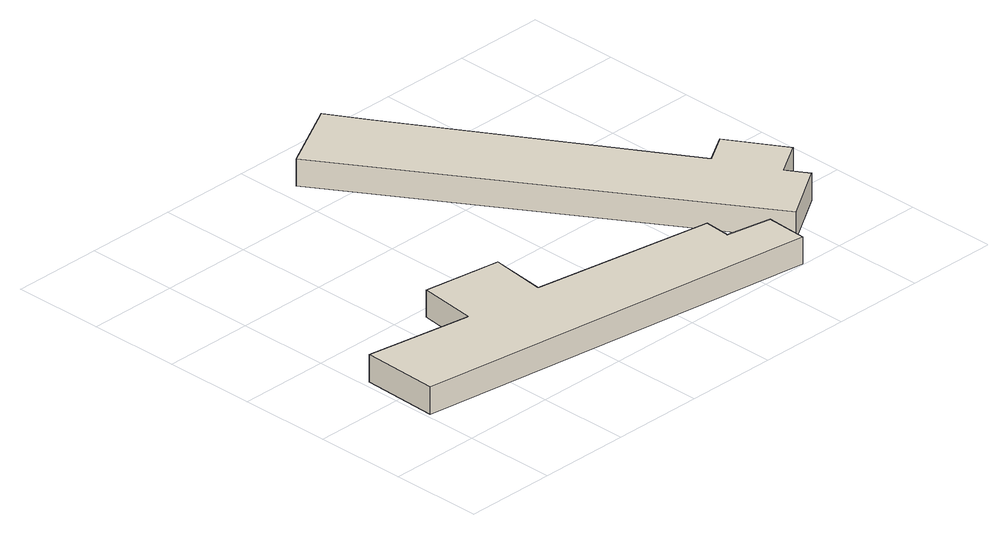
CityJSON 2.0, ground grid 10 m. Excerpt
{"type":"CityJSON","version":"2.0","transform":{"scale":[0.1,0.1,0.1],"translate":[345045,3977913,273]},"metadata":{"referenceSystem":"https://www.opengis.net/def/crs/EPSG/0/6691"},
"CityObjects":{
"building1":{"type":"Building","attributes":{"measuredHeight":3},"geometry":[{"type":"Solid","lod":"1","boundaries":[[[[0,1,2,3,4,5,6,7,8,9]],[[8,10,11,9]],[[7,12,10,8]],[[6,13,12,7]],[[5,14,13,6]],[[4,15,14,5]],[[3,16,15,4]],[[2,17,16,3]],[[1,18,17,2]],[[0,19,18,1]],[[9,11,19,0]],[[10,12,13,14,15,16,17,18,19,11]]]]}]},
"building2":{"type":"Building","attributes":{"measuredHeight":3},"geometry":[{"type":"Solid","lod":"1","boundaries":[[[[20,21,22,23,24,25,26,27,28]],[[27,29,30,28]],[[26,31,29,27]],[[25,32,31,26]],[[24,33,32,25]],[[23,34,33,24]],[[22,35,34,23]],[[21,36,35,22]],[[20,37,36,21]],[[28,30,37,20]],[[29,31,32,33,34,35,36,37,30]]]]}]}
},
"vertices":[
[407,84,2],[405,55,2],[454,46,2],[452,1,2],[5,59,2],[8,143,2],[124,125,2],[132,188,2],[217,176,2],[209,115,2],[217,176,32],[209,115,32],[132,188,32],[124,125,32],[8,143,32],[5,59,32],[452,1,32],[454,46,32],[405,55,32],[407,84,32],
[293,484,6],[319,440,6],[491,160,6],[523,180,6],[560,119,6],[524,96,6],[538,73,6],[476,33,6],[216,442,6],[476,33,36],[216,442,36],[538,73,36],[524,96,36],[560,119,36],[523,180,36],[491,160,36],[319,440,36],[293,484,36]
]}
